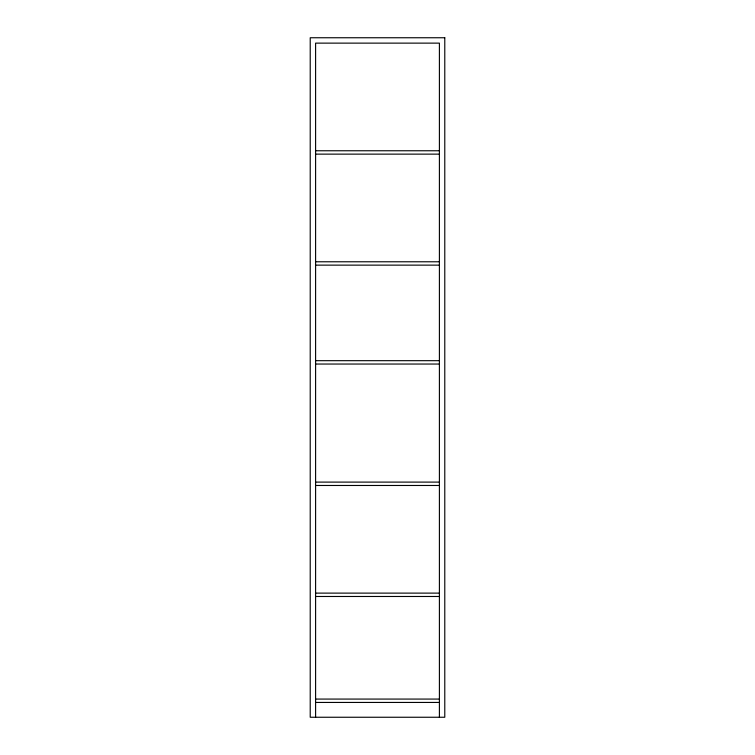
<?xml version="1.0" encoding="UTF-8"?>
<svg xmlns="http://www.w3.org/2000/svg" width="755" height="755" viewBox="0 0 755 755"><rect width="100%" height="100%" fill="white"/><g stroke="black" fill="none" stroke-linecap="round" stroke-linejoin="round"><path stroke-width="1.13" d="M315.599 150.764L439.401 150.764M315.599 154.133L439.401 154.133M315.599 261.777L439.401 261.777M315.599 265.137L439.401 265.137M315.599 360.682L439.401 360.682M315.599 364.042L439.401 364.042M315.599 482.105L439.401 482.105M315.599 485.474L439.401 485.474M315.599 593.119L439.401 593.119M315.599 596.478L439.401 596.478M315.599 699.073L439.401 699.073M315.599 702.443L439.401 702.443M439.401 717.25L439.401 43.129L315.599 43.129L315.599 717.25M444.78 37.75L310.22 37.75L310.22 717.25L444.78 717.25L444.78 37.75"/></g></svg>
